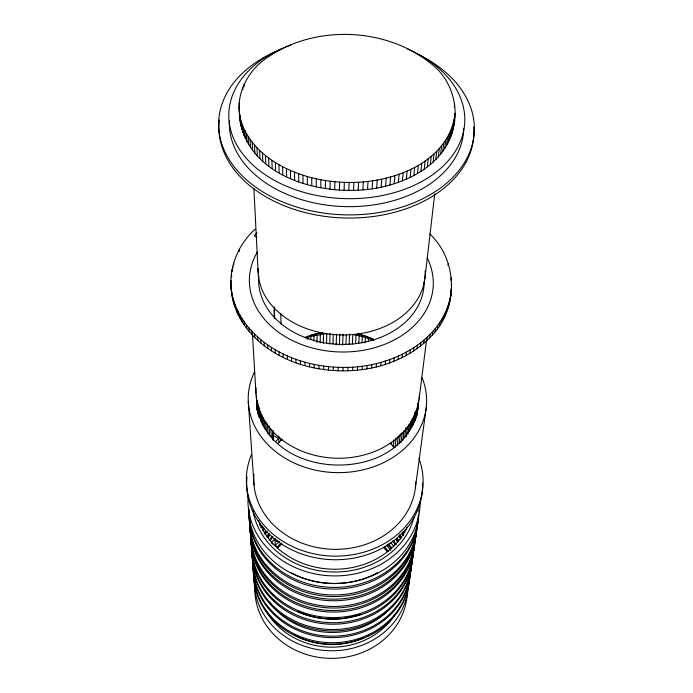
<?xml version="1.0" encoding="UTF-8"?>
<svg xmlns="http://www.w3.org/2000/svg" width="693" height="693" viewBox="0 0 693 693"><rect width="100%" height="100%" fill="white"/><g stroke="black" fill="none" stroke-linecap="round" stroke-linejoin="round"><path stroke-width="1.04" d="M429.773 233.974C457.744 260.014 458.688 307.527 432.371 335.014C401.879 368.07 352.027 377.087 309.511 366.857L309.52 363.392C278.153 355.856 247.202 336.122 235.213 304.998C224.61 278.681 234.381 247.652 255.154 229.218M310.828 339.605L310.836 336.391L326.758 333.48L326.568 343.13M311.755 185.845L311.781 177.729C283.021 170.365 253.24 153.448 242.212 124.376C233.333 101.585 244.049 75.606 262.569 61.045C310.689 23.909 385.516 26.031 432.224 64.579C453.465 81.609 460.663 111.66 450.727 136.824C440.194 163.799 412.491 179.487 385.611 186.192C331.999 200 244.213 180.7 239.561 114.05M313.929 340.956L313.964 335.603M314.172 367.905L314.198 364.44L309.52 363.392M316.233 186.911L316.294 178.803L311.781 177.729M317.048 342.411L317.117 334.91M320.781 187.846L320.876 179.738L316.294 178.803M318.893 368.797L318.927 365.341L314.198 364.44M320.201 342.896L320.305 334.329M325.381 188.643L325.502 180.535L320.876 179.738M323.362 343.494L323.518 333.853M323.648 369.534L323.709 366.077L318.927 365.341M330.015 189.302L330.18 181.202L325.502 180.535M328.447 370.114L328.525 366.658L323.709 366.077M329.764 343.936L330.015 333.22M334.693 189.821L334.884 181.722L330.18 181.202M450.796 295.14L451.152 288.972M332.995 343.78L333.246 334.139M333.272 370.521L333.368 367.065L328.525 366.658M339.388 190.203L339.622 182.103L334.884 181.722M256.436 395.339C255.908 484.537 412.69 489.951 418.52 401.039M336.2 344.811L336.521 334.087M338.106 370.772L338.227 367.325L333.368 367.065M344.1 190.436L344.369 182.337L339.622 182.103M339.431 344.863L339.787 334.147M342.654 345.036L343.052 334.321M348.813 190.532L349.116 182.432C391.675 182.995 446.569 163.687 454.747 116.398M342.957 370.868L343.087 367.411C388.34 368.2 441.787 343.468 450.84 295.088M345.92 344.239L346.309 334.598M353.534 190.48L353.863 182.38M347.791 370.79L347.947 367.333M349.125 344.62L349.593 333.905M358.229 190.289L358.602 182.19M352.365 344.031L352.824 334.398L362.335 336.495L373.466 340.332M352.624 370.556L352.789 367.099M362.907 189.951L363.314 181.861M355.596 343.555L356.029 334.996M358.792 343.182L359.199 335.689M357.423 370.149L357.614 366.692M367.55 189.475L367.992 181.384M361.971 342.914L362.335 336.495M372.15 188.86L372.626 180.769M362.196 369.586L362.396 366.138M365.116 342.749L365.436 337.404M376.697 188.106L377.209 180.007M368.286 341.623L368.494 338.418M366.918 368.867L367.143 365.41M381.193 187.214L381.73 179.115M371.595 367.992L371.838 364.527M385.611 186.192L386.183 178.092M376.212 366.952L376.464 363.487M389.951 185.031L390.557 176.932M394.204 183.74L394.845 175.641M380.752 365.757L381.029 362.3M398.371 182.328L399.038 174.22M385.213 364.423L385.507 360.958M402.425 180.786L403.127 172.678M453.716 124.601L453.984 121.518M389.587 362.933L389.89 359.459M406.375 179.132L407.103 171.015M410.204 177.356L410.958 169.239M393.867 361.296L394.187 357.822M413.912 175.468L414.691 167.342M398.033 359.52L398.371 356.046M417.489 173.467L418.286 165.341M394.378 447.825L391.354 444.378L391.562 442.247M420.92 171.362L421.751 163.236M402.096 357.605L402.451 354.132M393.208 446.422L393.858 440.012M395.079 447.461L396.084 437.863M424.211 169.161L425.06 161.036M406.029 355.561L406.401 352.079M397.193 445.365L398.215 435.784M427.356 166.866L428.222 158.732M399.22 443.338L400.268 433.775M430.336 164.484L431.228 156.341M409.84 353.387L410.221 349.904M401.065 442.29L402.139 432.614M433.16 162.015L434.069 153.863M402.91 440.341L404.01 430.682M413.513 351.091L413.912 347.609M435.819 159.459L436.755 151.308M404.79 437.387L405.899 427.737M438.314 156.835L439.258 148.683M406.315 436.625L407.432 426.992M424.835 278.759L434.736 193.901M417.047 348.674L417.455 345.183M440.627 154.141L441.588 145.98M407.978 433.783L409.113 424.168M442.766 151.377L443.745 143.217M409.537 430.994L410.689 421.396M420.426 346.145L420.85 342.654M444.733 148.562L445.72 140.393M410.984 428.257L412.144 418.667M397.903 540.315L397.669 542.186L396.205 539.769M412.179 426.628L413.478 415.991M446.509 145.695L447.505 137.517M413.262 425.034L414.83 412.292M448.102 142.775L449.107 134.598M423.657 343.511L424.09 340.012M414.293 422.791L415.757 410.984M414.44 422.332L414.709 420.201M449.514 139.821L450.528 131.635M415.254 420.14L416.588 409.424M454.305 107.12L454.695 104.028M415.28 420.729L415.679 417.524M450.727 136.824L451.749 128.638M415.947 418.581L417.827 403.612M451.758 133.801L452.789 125.606M416.64 415.982L418.251 403.17M454.322 116.372L454.582 114.319M416.658 416.38L417.195 412.084M452.598 130.752L453.638 122.548M417.065 414.466L418.407 403.811M453.257 127.685L455.015 113.297M417.203 414.024L418.148 406.574M419.092 399.073L426.524 340.159M426.723 340.774L427.174 337.266M429.634 337.933L430.084 334.433M432.371 335.014L432.83 331.497M434.927 331.999L435.403 328.482M415.376 487.725L426.238 407.562M437.318 328.915L437.794 325.389M439.518 325.753L440.003 322.228M447.973 265.445L448.215 263.635M441.536 322.531L442.03 318.997M443.364 319.248L443.866 315.705M445.01 315.904L445.512 312.37M450.9 280.163L451.29 277.469M446.457 312.526L446.968 308.974M447.713 309.104L448.224 305.552M451.429 286.296L451.689 284.502M448.778 305.648L449.289 302.087M449.644 302.165L450.164 298.596M451.082 291.614L451.602 288.037M450.32 298.657L451.316 291.571M262.898 530.388L263.79 528.716M265.15 534.398L267.143 531.185M269.681 535.308L268.044 537.612L267.948 535.732M271.188 542.896L274.87 538.565L274.939 540.09L277.061 541.458L277.676 540.774M272.955 536.902L272.011 538.123A71.483 64.059 1.9 0 0 270.435 540.341M391.545 606.67C362.422 640.791 303.88 640.921 273.995 607.744M281.869 543.936A69.932 63.158 1.9 0 0 277.971 547.713L277.417 548.31L277.902 546.214A70.08 63.245 1.9 0 1 281.141 543.043M277.356 546.812L275.26 545.452L275.909 544.741A72.756 65.662 1.9 0 1 279.27 541.45M274.939 540.09L275.667 539.293M256.982 232.883L254.071 235.724L256.834 237.257M277.607 443.711A73.293 62.665 1.9 0 1 278.889 442.403L282.276 439.275M375.32 573.804L377.538 572.635M372.297 575.294L374.575 574.202M369.204 576.663L371.543 575.658M368.425 577C343.806 587.023 314.769 585.507 291.389 572.825M359.269 614.89L360.81 614.353M305.743 337.959L310.836 336.391M356.921 615.601L358.489 615.124M356.141 615.834L343.217 618.407M342.394 618.485C330.587 619.793 318.52 618.606 307.19 615.046M338.227 367.325L343.087 367.411M344.369 182.337L349.116 182.432M231.159 287.404C233.073 328.924 271.639 358.316 309.511 366.857M306.41 614.786L301.022 612.829M298.033 611.547L300.277 612.508M275.615 441.787A71.145 60.663 1.7 0 1 278.629 438.582L272.851 435.039L272.713 431.8M271.89 543.355L273.311 544.274M390.055 443.07L391.354 444.378M269.508 602.356L270.738 603.932M399.003 535.836L400.753 539.18M402.096 532.735L403.248 535.334M232.19 294.49L232.467 298.068M230.908 280.319L231.115 283.021M230.934 283.853L231.436 290.999M231.575 290.947L231.852 294.534M231.982 269.794L232.12 271.604M234.009 301.524L234.286 305.093M231.436 273.276L231.713 276.897M233.004 298.016L233.281 301.594M236.616 308.446L236.876 312.015M232.727 266.337L232.857 268.148M235.213 304.998L235.481 308.567M238.21 311.859L238.47 315.419M233.654 262.924L233.784 264.735M239.995 315.22L240.246 318.771M241.97 318.529L242.212 322.08M244.127 321.786L244.369 325.32M239.154 249.723L239.276 251.542M248.267 401.308L254.002 484.935M246.474 324.974L246.699 328.508M248.995 328.084L249.22 331.609M239.224 102.694L239.406 105.795M256.756 400.719L257.32 410.386M239.778 115.107L240.263 123.354M256.964 406.462L257.155 409.702M239.076 105.786L239.839 120.253M252.451 334.052L255.968 393.347M256.479 400.259L256.999 410.091M251.698 331.115L251.905 334.641M254.574 334.069L254.773 337.586M258.584 405.466L259.26 417.342M242.212 124.376L242.689 132.614M258.861 414.726L258.983 416.874M257.779 402.772L258.463 414.631M241.207 121.301L241.684 129.539M258.082 411.988L258.272 415.211M257.103 400.112L257.857 413.028M240.402 118.208L240.878 126.455M257.45 409.225L257.64 412.465M244.794 130.457L245.244 138.678M259.494 407.9L260.1 418.581M243.408 127.434L243.875 135.663M243.988 84.667L244.101 86.746M257.614 336.928L257.805 340.445M261.781 414.457L262.352 425.173M246.37 133.454L246.812 141.667M242.749 87.587L242.862 89.657M260.611 411.685L261.2 422.384M263.063 417.281L263.574 426.94M248.129 136.4L248.562 144.612M260.811 339.691L260.992 343.2M250.069 139.31L250.494 147.514M264.457 420.157L264.899 428.759M252.2 142.16L252.607 150.364M265.904 422.02L266.329 430.63M253.881 188.323L258.16 272.869M264.172 342.359L264.336 345.859M254.504 144.958L254.894 153.153M267.455 423.951L267.922 433.645M256.99 147.696L257.363 155.882M269.109 425.935L269.56 435.654M267.68 344.906L267.836 348.406M270.902 429.08L271.24 436.642M274.939 538.487L275.26 545.452M272.834 430.492L273.233 440.15M272.704 430.353L273.103 439.977M276.992 539.934L277.061 541.458M259.641 150.364L259.996 158.541M262.465 152.954L262.803 161.131M271.335 347.349L271.474 350.84M265.454 155.475L265.765 163.643M278.664 435.966L278.889 442.403M268.589 157.9L268.884 166.06M274.064 309.745L274.367 318.33M278.551 436.425L278.629 438.582M275.13 349.67L275.251 353.161M274.281 306.86L274.688 318.667M271.89 160.239L272.158 168.399M280.821 438.348L280.89 440.497M279.054 351.862L279.158 355.353M280.752 313.435L281.055 324.194M275.329 162.483L275.571 170.643M283.099 353.932L283.194 357.415M278.915 164.631L279.132 172.782M287.257 355.864L287.335 359.338M282.631 166.675L282.813 174.818M286.469 168.616L286.633 176.75M291.528 357.657L291.588 361.131M290.436 170.435L290.566 178.569M294.516 172.141L294.612 180.267M295.894 359.312L295.946 362.786M298.692 173.726L298.761 181.852M300.355 360.819L300.39 364.293M304.903 362.179L304.911 365.644M302.971 175.19L303.006 183.307M307.761 337.292L307.761 339.431M307.337 176.524L307.346 184.641M418.789 514.899A85.187 73.83 1.9 0 1 330.682 583.315A85.187 73.83 1.9 0 1 248.614 508.134M418.953 510.074A85.187 73.83 1.9 0 1 418.927 512.006M407.224 527.165A78.872 68.061 1.9 0 1 330.674 569.135A78.872 68.061 1.9 0 1 258.636 520.391M420.097 502.122A86.071 74.281 1.9 0 1 331.488 575.857A86.071 74.281 1.9 0 1 248.155 496.257M413.912 517.593A81.878 70.66 1.9 0 1 330.544 571.916A81.878 70.66 1.9 0 1 252.945 510.273M416.727 529.322A83.628 73.016 1.9 0 1 328.361 596.413A83.628 73.016 1.9 0 1 249.801 519.36M416.926 525.251A83.628 73.016 1.9 0 1 416.857 527.286M417.143 524.549A83.818 73.112 1.9 0 1 330.163 594.88A83.818 73.112 1.9 0 1 249.671 517.619M417.957 520.33A84.511 73.484 1.9 0 1 329.764 588.955A84.511 73.484 1.9 0 1 249.133 512.326M418.139 519.603A84.711 73.579 1.9 0 1 328.629 587.231A84.711 73.579 1.9 0 1 249.038 509.528M418.329 515.488A84.711 73.579 1.9 0 1 418.208 518.572M415.142 538.444A82.268 72.289 1.9 0 1 332.042 608.021A82.268 72.289 1.9 0 1 250.658 535.672M415.28 538.799A82.458 72.384 1.9 0 1 332.103 606.453A82.458 72.384 1.9 0 1 250.58 536.027M416.086 533.757A83.134 72.748 1.9 0 1 329.981 600.684A83.134 72.748 1.9 0 1 250.052 526.888M416.276 529.695A83.134 72.748 1.9 0 1 416.155 532.744M416.502 529.01A83.316 72.852 1.9 0 1 332.363 599.15A83.316 72.852 1.9 0 1 249.922 526.195M413.331 552.226A80.96 71.57 1.9 0 1 328.829 618.996A80.96 71.57 1.9 0 1 251.62 544.525M413.461 549.228A80.96 71.57 1.9 0 1 413.392 551.23M413.695 547.617A81.133 71.674 1.9 0 1 331.704 617.576A81.133 71.674 1.9 0 1 251.446 544.897M260.871 527.616A74.368 65.688 1.9 0 1 261.443 525.866M259.503 525.173A74.965 66.017 1.9 0 1 259.97 523.388M261.538 527.52A74.203 65.592 1.9 0 1 262.171 525.788M404.253 530.803A74.203 65.592 1.9 0 1 404.755 532.57M414.414 544.759A81.791 72.029 1.9 0 1 328.473 611.936A81.791 72.029 1.9 0 1 251.083 535.975M414.579 544.118A81.973 72.124 1.9 0 1 328.517 610.386A81.973 72.124 1.9 0 1 250.909 535.317M411.633 561.902A79.548 70.79 1.9 0 1 332.9 630.976A79.548 70.79 1.9 0 1 252.616 562.231M252.581 561.243A79.548 70.79 1.9 0 1 252.564 559.26M411.729 563.314A79.721 70.885 1.9 0 1 327.945 629.391A79.721 70.885 1.9 0 1 252.529 554.721M264.25 533.792A73.068 64.969 1.9 0 1 265.419 531.323M399.939 534.416A73.068 64.969 1.9 0 1 401.342 537.785M262.838 530.5A73.649 65.289 1.9 0 1 263.903 527.971M402.39 532.856A73.649 65.289 1.9 0 1 403.274 535.455M265.514 532.926A72.912 64.873 1.9 0 1 266.355 531.306M399.367 535.178A72.912 64.873 1.9 0 1 400.467 537.681M412.552 557.657A80.353 71.24 1.9 0 1 330.353 624.168A80.353 71.24 1.9 0 1 252.001 552.988M262.742 528.872A73.813 65.376 1.9 0 1 263.435 527.182M402.902 532.103A73.813 65.376 1.9 0 1 403.482 533.835M412.907 553.083A80.527 71.336 1.9 0 1 331.523 622.695A80.527 71.336 1.9 0 1 251.88 550.389M409.572 576.923A77.988 69.898 1.9 0 1 329.132 644.066A77.988 69.898 1.9 0 1 253.699 571.413M409.693 577.382A78.153 69.993 1.9 0 1 329.175 642.662A78.153 69.993 1.9 0 1 253.543 571.864M269.36 540.315A71.639 64.146 1.9 0 1 271.933 536.573M393.875 540.869A71.639 64.146 1.9 0 1 396.171 544.785M267.203 537.803A72.193 64.466 1.9 0 1 269.56 533.913M396.396 538.392A72.193 64.466 1.9 0 1 398.085 541.614M392.697 540.895A71.483 64.059 1.9 0 1 395.105 544.741M410.481 571.942A78.759 70.34 1.9 0 1 327.694 637.491A78.759 70.34 1.9 0 1 253.205 563.435M267.117 536.226A72.349 64.553 1.9 0 1 268.494 533.879M397.453 538.426A72.349 64.553 1.9 0 1 398.666 540.869M410.828 567.463A78.933 70.435 1.9 0 1 329.392 636.131A78.933 70.435 1.9 0 1 253.084 561.893M383.515 547.522A69.932 63.158 1.9 0 1 387.136 551.559M387.889 544.663A70.608 63.557 1.9 0 1 391.173 548.995M407.406 591.172A76.291 68.91 1.9 0 1 330.266 658.341A76.291 68.91 1.9 0 1 254.851 588.669M384.303 546.682A70.08 63.245 1.9 0 1 388.426 551.481M408.446 585.966A77.192 69.439 1.9 0 1 328.915 650.718A77.192 69.439 1.9 0 1 254.218 580.517M386.287 545.226A72.756 65.662 1.9 0 1 390.575 550.199M368.867 635.16A70.755 63.643 1.9 0 1 367.134 636.096M363.565 637.829A70.755 63.643 1.9 0 1 294.395 634.935M388.626 543.849A70.755 63.643 1.9 0 1 391.346 547.479M394.378 615.505A73.458 66.078 1.9 0 1 329.036 647.123A73.458 66.078 1.9 0 1 266.129 610.975M390.765 542.541A73.458 66.078 1.9 0 1 393.589 546.301M425.173 270.807A83.576 63.366 1.9 0 1 341.64 334.97A83.576 63.366 1.9 0 1 258.134 268.434M416.545 53.266A118.044 81.142 1.9 0 1 441.9 167.221A118.044 81.142 1.9 0 1 276.845 181.661A118.044 81.142 1.9 0 1 251.81 67.68L254.729 65.116A118.044 81.142 1.9 0 1 286.902 46.526M287.716 46.214A118.044 81.142 1.9 0 1 291.017 45.01M407.701 49.064A118.044 81.142 1.9 0 1 415.583 52.772M463.686 128.751A117.212 81.003 1.9 0 1 343.555 206.557A117.212 81.003 1.9 0 1 229.418 120.591M473.717 127.088A127.547 88.358 1.9 0 1 344.482 217.974A127.547 88.358 1.9 0 1 219.317 120.071M416.58 53.664A127.91 88.418 1.9 0 1 442.81 186.27A127.91 88.418 1.9 0 1 249.965 182.77A127.91 88.418 1.9 0 1 276.672 51.126M277.529 50.754A127.91 88.418 1.9 0 1 281.878 48.986M415.757 481.938A81.02 69.144 1.9 0 1 331.141 549.237A81.02 69.144 1.9 0 1 253.967 474.307M422.011 377.555A89.224 72.86 1.9 0 1 334.797 472.574A89.224 72.86 1.9 0 1 254.643 371.682M418.97 458.575A88.401 75.45 1.9 0 1 333.246 556.107A88.401 75.45 1.9 0 1 251.455 454.651M422.531 483.004A87.976 75.234 1.9 0 1 331.912 559.684A87.976 75.234 1.9 0 1 247.02 476.819M424.09 281.341A82.77 63.115 1.9 0 1 339.068 344.343A82.77 63.115 1.9 0 1 258.818 275.554M305.206 337.196A73.605 59.832 1.9 0 1 322.089 332.588M357.501 333.835A73.605 59.832 1.9 0 1 374.021 339.605M419.447 394.438A81.8 66.502 1.9 0 1 334.719 458.16A81.8 66.502 1.9 0 1 255.994 387.768M310.733 335.412A73.432 59.685 1.9 0 1 322.124 332.727M357.458 333.965A73.432 59.685 1.9 0 1 373.934 339.726M427.157 257.805A91.978 70.158 1.9 0 1 338.79 351.931A91.978 70.158 1.9 0 1 257.467 251.88"/></g></svg>
